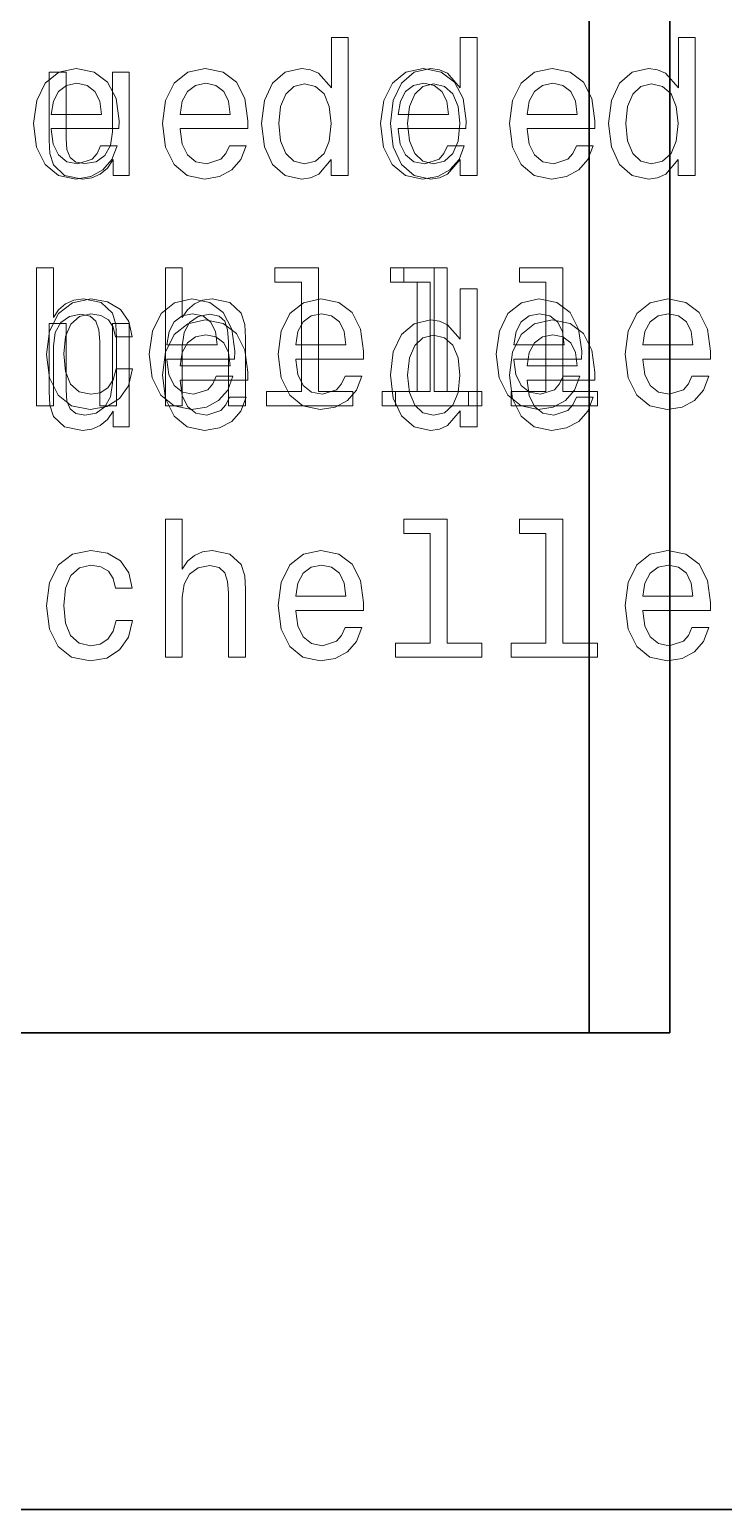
# Model space of a CAD drawing. Extents: x 321 to 857, y 218 to 648.
# Drawn here: x 430.45 to 448.67, y 289.08 to 327.9 of the extents above; entities that cross this region are included whole.
import ezdxf

# ---------------------------------------------------------------- set-up
doc = ezdxf.new("R2010")
doc.units = 0

msp = doc.modelspace()

# ---------------------------------------------------------------- linework, layer by layer
at = {"color": 7, "lineweight": 35}
for p, q in [((445.142, 352.348), (445.142, 301.585)), ((447.263, 301.584), (447.263, 352.348)), ((447.263, 301.584), (447.263, 352.348)), ((418.026, 301.585), (445.142, 301.585)), ((397.412, 289.079), (453.792, 289.079))]:
    msp.add_line(p, q, dxfattribs=at)
at = {"color": 7, "lineweight": 35, "ltscale": 3.20435e-05}
msp.add_line((445.142, 301.585), (445.142, 301.584), dxfattribs=at)
at = {"color": 7, "lineweight": 35, "ltscale": 0.053037}
msp.add_line((445.142, 301.584), (447.263, 301.584), dxfattribs=at)
at = {"color": 7, "lineweight": 13}
for points in [[(438.372, 324.498), (438.372, 324.079), (438.816, 324.079), (438.816, 327.7), (438.377, 327.7), (438.377, 326.374), (438.039, 326.757), (437.832, 326.848), (437.595, 326.883), (437.166, 326.783), (436.834, 326.5), (436.617, 326.046), (436.541, 325.436), (436.617, 324.826), (436.834, 324.367), (437.166, 324.079), (437.595, 323.984), (437.832, 324.019), (438.044, 324.11)], [(441.755, 324.498), (441.755, 324.079), (442.199, 324.079), (442.199, 327.7), (441.76, 327.7), (441.76, 326.374), (441.422, 326.757), (441.215, 326.848), (440.978, 326.883), (440.55, 326.783), (440.217, 326.5), (440, 326.046), (439.924, 325.436), (440, 324.826), (440.217, 324.367), (440.55, 324.079), (440.978, 323.984), (441.215, 324.019), (441.427, 324.11)], [(447.48, 324.498), (447.48, 324.079), (447.924, 324.079), (447.924, 327.7), (447.485, 327.7), (447.485, 326.374), (447.147, 326.757), (446.94, 326.848), (446.703, 326.883), (446.275, 326.783), (445.942, 326.5), (445.725, 326.046), (445.649, 325.436), (445.725, 324.826), (445.942, 324.367), (446.275, 324.079), (446.703, 323.984), (446.94, 324.019), (447.152, 324.11)], [(431.024, 325.305), (432.799, 325.305), (432.804, 325.512), (432.723, 326.092), (432.501, 326.525), (432.148, 326.788), (431.679, 326.883), (431.221, 326.783), (430.867, 326.5), (430.641, 326.041), (430.56, 325.436), (430.635, 324.816), (430.862, 324.362), (431.21, 324.079), (431.664, 323.984), (432.058, 324.049), (432.38, 324.221), (432.617, 324.493), (432.754, 324.856), (432.315, 324.856), (432.224, 324.654), (432.093, 324.503), (431.72, 324.382), (431.432, 324.438), (431.215, 324.614), (431.074, 324.901), (431.024, 325.29)], [(433.071, 326.788), (432.627, 326.788), (432.627, 325.224), (432.576, 324.861), (432.43, 324.599), (432.203, 324.438), (431.906, 324.387), (431.669, 324.427), (431.517, 324.548), (431.432, 324.755), (431.411, 325.048), (431.411, 326.788), (430.968, 326.788), (430.968, 325.007), (430.983, 324.649), (431.079, 324.352), (431.371, 324.079), (431.84, 323.984), (432.092, 324.019), (432.309, 324.11), (432.496, 324.266), (432.647, 324.493), (432.647, 324.079), (433.071, 324.079)], [(434.407, 325.305), (436.182, 325.305), (436.187, 325.512), (436.107, 326.092), (435.885, 326.525), (435.532, 326.788), (435.063, 326.883), (434.604, 326.783), (434.251, 326.5), (434.024, 326.041), (433.943, 325.436), (434.019, 324.816), (434.246, 324.362), (434.594, 324.079), (435.048, 323.984), (435.441, 324.049), (435.764, 324.221), (436.001, 324.493), (436.137, 324.856), (435.698, 324.856), (435.607, 324.654), (435.476, 324.503), (435.103, 324.382), (434.816, 324.438), (434.599, 324.614), (434.457, 324.901), (434.407, 325.29)], [(440.132, 325.305), (441.907, 325.305), (441.912, 325.512), (441.831, 326.092), (441.61, 326.525), (441.257, 326.788), (440.788, 326.883), (440.329, 326.783), (439.976, 326.5), (439.749, 326.041), (439.668, 325.436), (439.744, 324.816), (439.971, 324.362), (440.318, 324.079), (440.772, 323.984), (441.166, 324.049), (441.489, 324.221), (441.726, 324.493), (441.862, 324.856), (441.423, 324.856), (441.332, 324.654), (441.201, 324.503), (440.828, 324.382), (440.54, 324.438), (440.324, 324.614), (440.182, 324.901), (440.132, 325.29)], [(443.515, 325.305), (445.29, 325.305), (445.295, 325.512), (445.215, 326.092), (444.993, 326.525), (444.64, 326.788), (444.171, 326.883), (443.712, 326.783), (443.359, 326.5), (443.132, 326.041), (443.051, 325.436), (443.127, 324.816), (443.354, 324.362), (443.702, 324.079), (444.156, 323.984), (444.549, 324.049), (444.872, 324.221), (445.109, 324.493), (445.245, 324.856), (444.806, 324.856), (444.715, 324.654), (444.584, 324.503), (444.211, 324.382), (443.924, 324.438), (443.707, 324.614), (443.566, 324.901), (443.515, 325.29)], [(431.024, 325.678), (431.079, 326.026), (431.215, 326.283), (431.422, 326.44), (431.695, 326.495), (431.962, 326.44), (432.169, 326.283), (432.295, 326.026), (432.34, 325.678)], [(434.407, 325.678), (434.463, 326.026), (434.599, 326.283), (434.805, 326.44), (435.078, 326.495), (435.345, 326.44), (435.552, 326.283), (435.678, 326.026), (435.723, 325.678)], [(437.671, 326.485), (437.963, 326.414), (438.185, 326.218), (438.316, 325.89), (438.367, 325.436), (438.316, 324.977), (438.185, 324.649), (437.963, 324.448), (437.671, 324.382), (437.393, 324.448), (437.182, 324.649), (437.04, 324.982), (436.995, 325.436), (437.04, 325.885), (437.182, 326.213), (437.393, 326.414)], [(440.132, 325.678), (440.187, 326.026), (440.324, 326.283), (440.53, 326.44), (440.803, 326.495), (441.07, 326.44), (441.277, 326.283), (441.403, 326.026), (441.448, 325.678)], [(441.054, 326.485), (441.347, 326.414), (441.568, 326.218), (441.7, 325.89), (441.75, 325.436), (441.7, 324.977), (441.568, 324.649), (441.347, 324.448), (441.054, 324.382), (440.777, 324.448), (440.565, 324.649), (440.424, 324.982), (440.378, 325.436), (440.424, 325.885), (440.565, 326.213), (440.777, 326.414)], [(443.515, 325.678), (443.571, 326.026), (443.707, 326.283), (443.914, 326.44), (444.186, 326.495), (444.453, 326.44), (444.66, 326.283), (444.786, 326.026), (444.831, 325.678)], [(446.779, 326.485), (447.071, 326.414), (447.293, 326.218), (447.424, 325.89), (447.475, 325.436), (447.424, 324.977), (447.293, 324.649), (447.071, 324.448), (446.779, 324.382), (446.501, 324.448), (446.29, 324.649), (446.148, 324.982), (446.103, 325.436), (446.148, 325.885), (446.29, 326.213), (446.501, 326.414)], [(430.635, 318.033), (431.079, 318.033), (431.079, 319.596), (431.125, 319.954), (431.271, 320.216), (431.498, 320.378), (431.8, 320.438), (432.043, 320.388), (432.194, 320.252), (432.27, 320.025), (432.295, 319.722), (432.295, 318.033), (432.739, 318.033), (432.739, 319.813), (432.718, 320.171), (432.628, 320.468), (432.33, 320.741), (431.866, 320.837), (431.614, 320.801), (431.397, 320.706), (431.215, 320.554), (431.079, 320.347), (431.079, 321.654), (430.635, 321.654)], [(434.019, 318.033), (434.463, 318.033), (434.463, 319.596), (434.508, 319.954), (434.654, 320.216), (434.881, 320.378), (435.184, 320.438), (435.426, 320.388), (435.577, 320.252), (435.653, 320.025), (435.678, 319.722), (435.678, 318.033), (436.122, 318.033), (436.122, 319.813), (436.102, 320.171), (436.011, 320.468), (435.713, 320.741), (435.249, 320.837), (434.997, 320.801), (434.78, 320.706), (434.599, 320.554), (434.463, 320.347), (434.463, 321.654), (434.019, 321.654)], [(437.59, 321.28), (437.59, 318.406), (436.677, 318.406), (436.677, 318.033), (438.942, 318.033), (438.942, 318.406), (438.034, 318.406), (438.034, 321.654), (436.894, 321.654), (436.894, 321.28)], [(440.626, 321.28), (440.626, 318.406), (439.713, 318.406), (439.713, 318.033), (441.978, 318.033), (441.978, 318.406), (441.07, 318.406), (441.07, 321.654), (439.93, 321.654), (439.93, 321.28)], [(440.973, 321.28), (440.973, 318.406), (440.061, 318.406), (440.061, 318.033), (442.325, 318.033), (442.325, 318.406), (441.417, 318.406), (441.417, 321.654), (440.277, 321.654), (440.277, 321.28)], [(444.009, 321.28), (444.009, 318.406), (443.097, 318.406), (443.097, 318.033), (445.361, 318.033), (445.361, 318.406), (444.453, 318.406), (444.453, 321.654), (443.313, 321.654), (443.313, 321.28)], [(441.755, 317.902), (441.755, 317.483), (442.199, 317.483), (442.199, 321.104), (441.76, 321.104), (441.76, 319.778), (441.422, 320.161), (441.215, 320.252), (440.978, 320.287), (440.55, 320.186), (440.217, 319.904), (440, 319.45), (439.924, 318.84), (440, 318.23), (440.217, 317.771), (440.55, 317.483), (440.978, 317.387), (441.215, 317.423), (441.427, 317.513)], [(432.707, 319.843), (433.146, 319.843), (433.055, 320.247), (432.839, 320.564), (432.501, 320.761), (432.062, 320.837), (431.578, 320.736), (431.21, 320.453), (430.978, 319.994), (430.897, 319.379), (430.973, 318.769), (431.2, 318.315), (431.558, 318.033), (432.047, 317.937), (432.481, 318.012), (432.818, 318.224), (433.05, 318.557), (433.151, 319.001), (432.728, 319.001), (432.652, 318.718), (432.511, 318.507), (432.309, 318.376), (432.062, 318.335), (431.754, 318.401), (431.532, 318.602), (431.396, 318.93), (431.351, 319.394), (431.396, 319.848), (431.537, 320.176), (431.764, 320.378), (432.062, 320.448), (432.324, 320.403), (432.521, 320.287), (432.652, 320.095)], [(434.06, 319.258), (435.835, 319.258), (435.84, 319.465), (435.759, 320.045), (435.538, 320.479), (435.184, 320.741), (434.715, 320.837), (434.257, 320.736), (433.904, 320.453), (433.677, 319.994), (433.596, 319.389), (433.672, 318.769), (433.898, 318.315), (434.246, 318.033), (434.7, 317.937), (435.094, 318.002), (435.416, 318.174), (435.654, 318.446), (435.79, 318.809), (435.351, 318.809), (435.26, 318.608), (435.129, 318.456), (434.756, 318.335), (434.468, 318.391), (434.251, 318.567), (434.11, 318.855), (434.06, 319.243)], [(437.443, 319.258), (439.218, 319.258), (439.223, 319.465), (439.143, 320.045), (438.921, 320.479), (438.568, 320.741), (438.099, 320.837), (437.64, 320.736), (437.287, 320.453), (437.06, 319.994), (436.979, 319.389), (437.055, 318.769), (437.282, 318.315), (437.63, 318.033), (438.084, 317.937), (438.477, 318.002), (438.8, 318.174), (439.037, 318.446), (439.173, 318.809), (438.734, 318.809), (438.643, 318.608), (438.512, 318.456), (438.139, 318.335), (437.852, 318.391), (437.635, 318.567), (437.494, 318.855), (437.443, 319.243)], [(443.168, 319.258), (444.943, 319.258), (444.948, 319.465), (444.867, 320.045), (444.646, 320.479), (444.293, 320.741), (443.824, 320.837), (443.365, 320.736), (443.012, 320.453), (442.785, 319.994), (442.704, 319.389), (442.78, 318.769), (443.007, 318.315), (443.355, 318.033), (443.808, 317.937), (444.202, 318.002), (444.525, 318.174), (444.762, 318.446), (444.898, 318.809), (444.459, 318.809), (444.368, 318.608), (444.237, 318.456), (443.864, 318.335), (443.576, 318.391), (443.36, 318.567), (443.218, 318.855), (443.168, 319.243)], [(446.551, 319.258), (448.326, 319.258), (448.331, 319.465), (448.251, 320.045), (448.029, 320.479), (447.676, 320.741), (447.207, 320.837), (446.748, 320.736), (446.395, 320.453), (446.168, 319.994), (446.087, 319.389), (446.163, 318.769), (446.39, 318.315), (446.738, 318.033), (447.192, 317.937), (447.585, 318.002), (447.908, 318.174), (448.145, 318.446), (448.281, 318.809), (447.842, 318.809), (447.751, 318.608), (447.62, 318.456), (447.247, 318.335), (446.96, 318.391), (446.743, 318.567), (446.602, 318.855), (446.551, 319.243)], [(434.06, 319.631), (434.115, 319.979), (434.251, 320.236), (434.458, 320.393), (434.731, 320.448), (434.998, 320.393), (435.205, 320.236), (435.331, 319.979), (435.376, 319.631)], [(437.443, 319.631), (437.499, 319.979), (437.635, 320.236), (437.841, 320.393), (438.114, 320.448), (438.381, 320.393), (438.588, 320.236), (438.714, 319.979), (438.759, 319.631)], [(443.168, 319.631), (443.223, 319.979), (443.36, 320.236), (443.566, 320.393), (443.839, 320.448), (444.106, 320.393), (444.313, 320.236), (444.439, 319.979), (444.484, 319.631)], [(446.551, 319.631), (446.607, 319.979), (446.743, 320.236), (446.95, 320.393), (447.222, 320.448), (447.489, 320.393), (447.696, 320.236), (447.822, 319.979), (447.867, 319.631)], [(433.071, 320.191), (432.627, 320.191), (432.627, 318.628), (432.576, 318.265), (432.43, 318.003), (432.203, 317.841), (431.906, 317.791), (431.669, 317.831), (431.517, 317.952), (431.432, 318.159), (431.411, 318.452), (431.411, 320.191), (430.968, 320.191), (430.968, 318.411), (430.983, 318.053), (431.079, 317.756), (431.371, 317.483), (431.84, 317.387), (432.092, 317.423), (432.309, 317.513), (432.496, 317.67), (432.647, 317.897), (432.647, 317.483), (433.071, 317.483)], [(434.407, 318.709), (436.182, 318.709), (436.187, 318.915), (436.107, 319.495), (435.885, 319.929), (435.532, 320.191), (435.063, 320.287), (434.604, 320.186), (434.251, 319.904), (434.024, 319.445), (433.943, 318.84), (434.019, 318.22), (434.246, 317.766), (434.594, 317.483), (435.048, 317.387), (435.441, 317.453), (435.764, 317.624), (436.001, 317.897), (436.137, 318.26), (435.698, 318.26), (435.607, 318.058), (435.476, 317.907), (435.103, 317.786), (434.816, 317.841), (434.599, 318.018), (434.457, 318.305), (434.407, 318.694)], [(443.515, 318.709), (445.29, 318.709), (445.295, 318.915), (445.215, 319.495), (444.993, 319.929), (444.64, 320.191), (444.171, 320.287), (443.712, 320.186), (443.359, 319.904), (443.132, 319.445), (443.051, 318.84), (443.127, 318.22), (443.354, 317.766), (443.702, 317.483), (444.156, 317.387), (444.549, 317.453), (444.872, 317.624), (445.109, 317.897), (445.245, 318.26), (444.806, 318.26), (444.715, 318.058), (444.584, 317.907), (444.211, 317.786), (443.924, 317.841), (443.707, 318.018), (443.566, 318.305), (443.515, 318.694)], [(434.407, 319.082), (434.463, 319.43), (434.599, 319.687), (434.805, 319.843), (435.078, 319.899), (435.345, 319.843), (435.552, 319.687), (435.678, 319.43), (435.723, 319.082)], [(441.054, 319.889), (441.347, 319.818), (441.568, 319.622), (441.7, 319.294), (441.75, 318.84), (441.7, 318.381), (441.568, 318.053), (441.347, 317.851), (441.054, 317.786), (440.777, 317.851), (440.565, 318.053), (440.424, 318.386), (440.378, 318.84), (440.424, 319.289), (440.565, 319.616), (440.777, 319.818)], [(443.515, 319.082), (443.571, 319.43), (443.707, 319.687), (443.914, 319.843), (444.186, 319.899), (444.453, 319.843), (444.66, 319.687), (444.786, 319.43), (444.831, 319.082)], [(434.019, 311.436), (434.463, 311.436), (434.463, 313), (434.508, 313.358), (434.654, 313.62), (434.881, 313.781), (435.184, 313.842), (435.426, 313.792), (435.577, 313.655), (435.653, 313.428), (435.678, 313.126), (435.678, 311.436), (436.122, 311.436), (436.122, 313.217), (436.102, 313.575), (436.011, 313.872), (435.713, 314.145), (435.249, 314.24), (434.997, 314.205), (434.78, 314.109), (434.599, 313.958), (434.463, 313.751), (434.463, 315.057), (434.019, 315.057)], [(440.973, 314.684), (440.973, 311.81), (440.061, 311.81), (440.061, 311.436), (442.325, 311.436), (442.325, 311.81), (441.417, 311.81), (441.417, 315.057), (440.277, 315.057), (440.277, 314.684)], [(444.009, 314.684), (444.009, 311.81), (443.097, 311.81), (443.097, 311.436), (445.361, 311.436), (445.361, 311.81), (444.453, 311.81), (444.453, 315.057), (443.313, 315.057), (443.313, 314.684)], [(432.707, 313.247), (433.146, 313.247), (433.055, 313.65), (432.839, 313.968), (432.501, 314.165), (432.062, 314.24), (431.578, 314.14), (431.21, 313.857), (430.978, 313.398), (430.897, 312.783), (430.973, 312.173), (431.2, 311.719), (431.558, 311.436), (432.047, 311.341), (432.481, 311.416), (432.818, 311.628), (433.05, 311.961), (433.151, 312.405), (432.728, 312.405), (432.652, 312.122), (432.511, 311.91), (432.309, 311.779), (432.062, 311.739), (431.754, 311.805), (431.532, 312.006), (431.396, 312.334), (431.351, 312.798), (431.396, 313.252), (431.537, 313.58), (431.764, 313.781), (432.062, 313.852), (432.324, 313.807), (432.521, 313.691), (432.652, 313.499)], [(437.443, 312.662), (439.218, 312.662), (439.223, 312.869), (439.143, 313.449), (438.921, 313.882), (438.568, 314.145), (438.099, 314.24), (437.64, 314.14), (437.287, 313.857), (437.06, 313.398), (436.979, 312.793), (437.055, 312.173), (437.282, 311.719), (437.63, 311.436), (438.084, 311.341), (438.477, 311.406), (438.8, 311.578), (439.037, 311.85), (439.173, 312.213), (438.734, 312.213), (438.643, 312.011), (438.512, 311.86), (438.139, 311.739), (437.852, 311.794), (437.635, 311.971), (437.494, 312.258), (437.443, 312.647)], [(446.551, 312.662), (448.326, 312.662), (448.331, 312.869), (448.251, 313.449), (448.029, 313.882), (447.676, 314.145), (447.207, 314.24), (446.748, 314.14), (446.395, 313.857), (446.168, 313.398), (446.087, 312.793), (446.163, 312.173), (446.39, 311.719), (446.738, 311.436), (447.192, 311.341), (447.585, 311.406), (447.908, 311.578), (448.145, 311.85), (448.281, 312.213), (447.842, 312.213), (447.751, 312.011), (447.62, 311.86), (447.247, 311.739), (446.96, 311.794), (446.743, 311.971), (446.602, 312.258), (446.551, 312.647)], [(437.443, 313.035), (437.499, 313.383), (437.635, 313.64), (437.841, 313.797), (438.114, 313.852), (438.381, 313.797), (438.588, 313.64), (438.714, 313.383), (438.759, 313.035)], [(446.551, 313.035), (446.607, 313.383), (446.743, 313.64), (446.95, 313.797), (447.222, 313.852), (447.489, 313.797), (447.696, 313.64), (447.822, 313.383), (447.867, 313.035)]]:
    msp.add_lwpolyline(points, close=True, dxfattribs=at)

doc.saveas('drawing.dxf')
